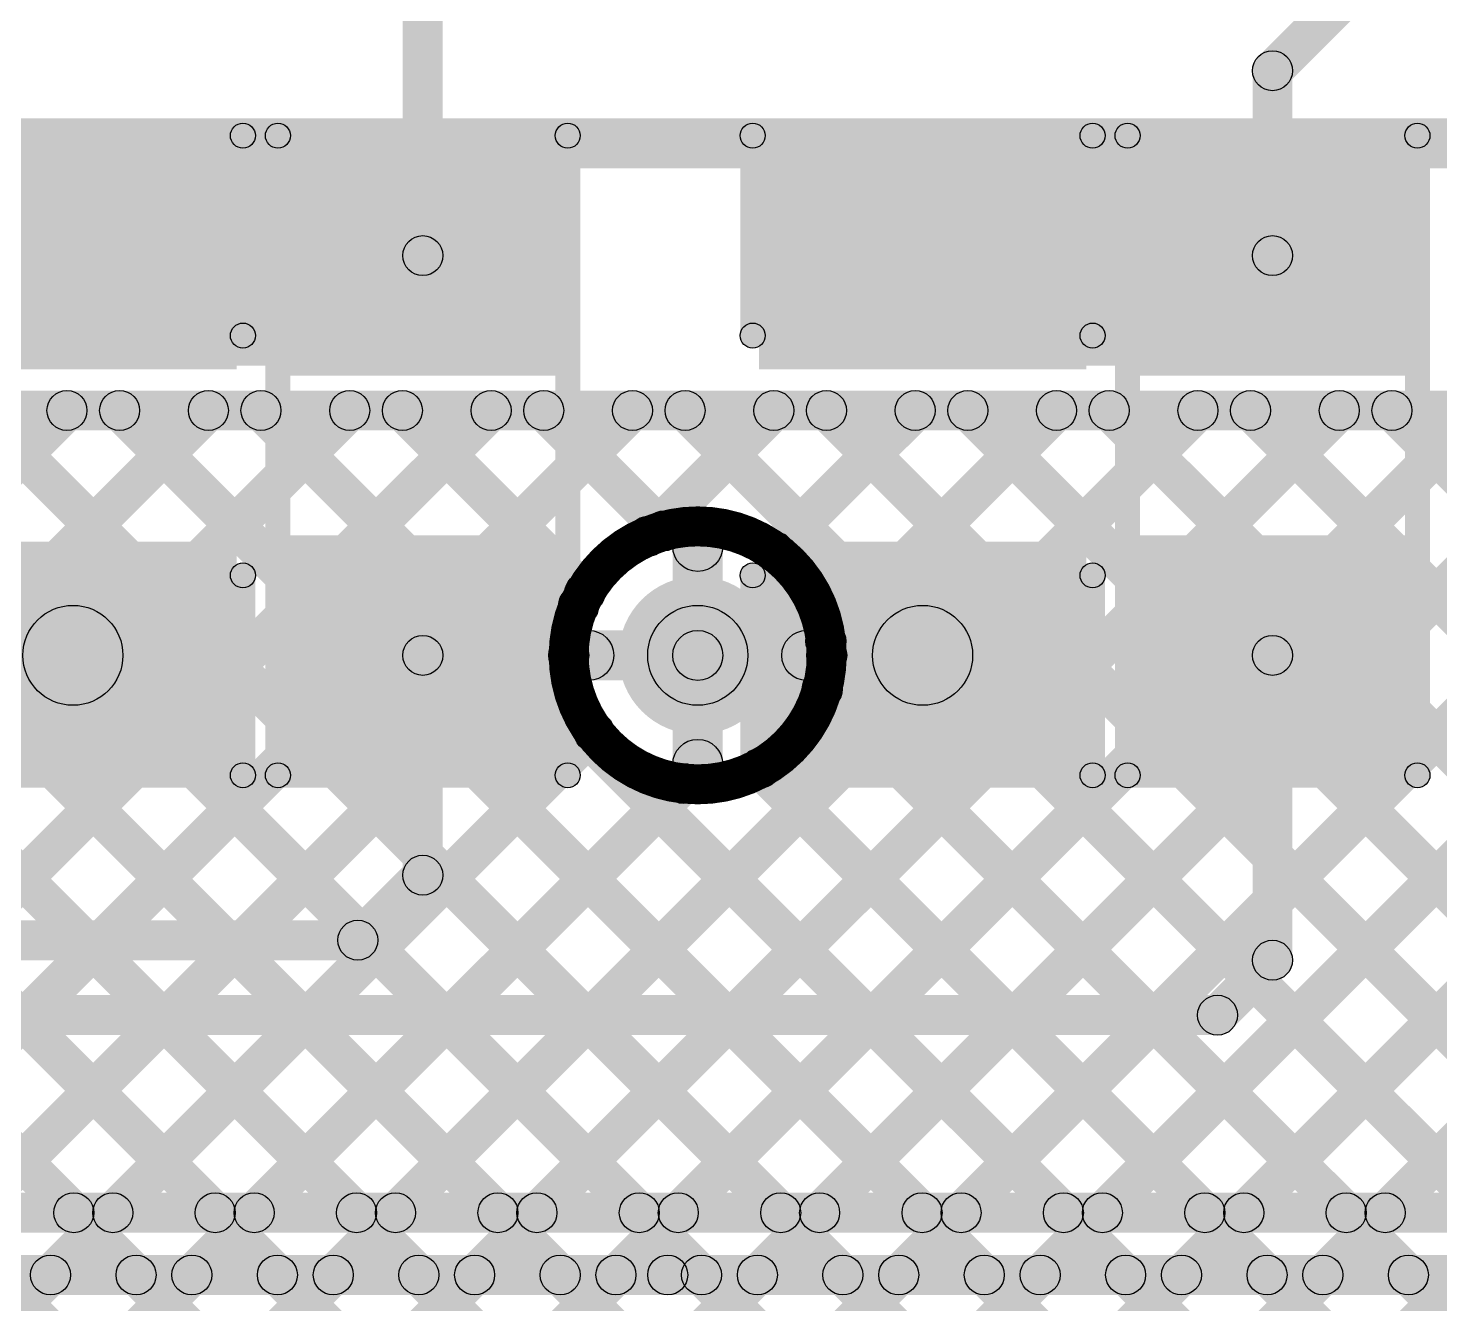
# Model space of a CAD drawing. Header units: millimetres. Extents: x 2.38 to 5.72, y -0.36 to 1.72.
# Drawn here: x 4.3291 to 4.6115, y 0.2802 to 0.5355 of the extents above; entities that cross this region are included whole.
import ezdxf

# ---------------------------------------------------------------- set-up
doc = ezdxf.new("R2010")
doc.units = ezdxf.units.MM
doc.header["$MEASUREMENT"] = 0
for name, color, linetype in [('BottomLayer', 5, 'Continuous'), ('BottomOverlay', 54, 'Continuous'), ('BottomPaste', 16, 'Continuous'), ('BottomSolder', 6, 'Continuous'), ('Mechanical1', 6, 'Continuous'), ('TopLayer', 1, 'Continuous'), ('ViaHoleLayer', 16, 'Continuous')]:
    doc.layers.add(name, color=color, linetype=linetype)

# ---------------------------------------------------------------- blocks, each defined once
blk = doc.blocks.new('RES_0805_B_10')
at = {"layer": 'BottomLayer'}
for points in [[(-0.06, 0.025), (-0.02, 0.025), (-0.02, -0.025), (-0.06, -0.025)], [(0.02, 0.025), (0.06, 0.025), (0.06, -0.025), (0.02, -0.025)]]:
    blk.add_hatch(color=5, dxfattribs=at).paths.add_polyline_path(points)
at = {"layer": 'BottomOverlay'}
h = blk.add_hatch(color=54, dxfattribs=at)
edge = h.paths.add_edge_path()
edge.add_arc((-0.064, 0.029), 0.0025, 0, 360)
h = blk.add_hatch(color=54, dxfattribs=at)
edge = h.paths.add_edge_path()
edge.add_arc((-0.064, 0.029), 0.0025, 0, 360)
for points in [[(-0.064, 0.0265), (-0.064, 0.0315), (0.064, 0.0315), (0.064, 0.0265)], [(-0.0665, 0.029), (-0.0615, 0.029), (-0.0615, -0.029), (-0.0665, -0.029)], [(0.0615, 0.029), (0.0665, 0.029), (0.0665, -0.029), (0.0615, -0.029)], [(-0.064, -0.0315), (-0.064, -0.0265), (0.064, -0.0265), (0.064, -0.0315)]]:
    blk.add_hatch(color=54, dxfattribs=at).paths.add_polyline_path(points)
h = blk.add_hatch(color=54, dxfattribs=at)
edge = h.paths.add_edge_path()
edge.add_arc((0.064, 0.029), 0.0025, 0, 360)
h = blk.add_hatch(color=54, dxfattribs=at)
edge = h.paths.add_edge_path()
edge.add_arc((0.064, 0.029), 0.0025, 0, 360)
h = blk.add_hatch(color=54, dxfattribs=at)
edge = h.paths.add_edge_path()
edge.add_arc((-0.064, -0.029), 0.0025, 0, 360)
h = blk.add_hatch(color=54, dxfattribs=at)
edge = h.paths.add_edge_path()
edge.add_arc((-0.064, -0.029), 0.0025, 0, 360)
h = blk.add_hatch(color=54, dxfattribs=at)
edge = h.paths.add_edge_path()
edge.add_arc((0.064, -0.029), 0.0025, 0, 360)
h = blk.add_hatch(color=54, dxfattribs=at)
edge = h.paths.add_edge_path()
edge.add_arc((0.064, -0.029), 0.0025, 0, 360)
at = {"layer": 'BottomPaste'}
for points in [[(-0.06, 0.025), (-0.02, 0.025), (-0.02, -0.025), (-0.06, -0.025)], [(0.02, 0.025), (0.06, 0.025), (0.06, -0.025), (0.02, -0.025)]]:
    blk.add_hatch(color=16, dxfattribs=at).paths.add_polyline_path(points)
at = {"layer": 'BottomSolder'}
for points in [[(-0.064, 0.029), (-0.016, 0.029), (-0.016, -0.029), (-0.064, -0.029)], [(0.016, 0.029), (0.064, 0.029), (0.064, -0.029), (0.016, -0.029)]]:
    blk.add_hatch(color=6, dxfattribs=at).paths.add_polyline_path(points)
at = {"layer": 'BottomOverlay'}
for centre in [(-0.064, 0.029), (-0.064, 0.029), (0.064, 0.029), (0.064, 0.029), (-0.064, -0.029), (-0.064, -0.029), (0.064, -0.029), (0.064, -0.029)]:
    blk.add_circle(centre, 0.0025, dxfattribs=at)
blk = doc.blocks.new('RES_0805_B_11')
at = {"layer": 'BottomLayer'}
for points in [[(-0.06, 0.025), (-0.02, 0.025), (-0.02, -0.025), (-0.06, -0.025)], [(0.02, 0.025), (0.06, 0.025), (0.06, -0.025), (0.02, -0.025)]]:
    blk.add_hatch(color=5, dxfattribs=at).paths.add_polyline_path(points)
at = {"layer": 'BottomOverlay'}
h = blk.add_hatch(color=54, dxfattribs=at)
edge = h.paths.add_edge_path()
edge.add_arc((-0.064, 0.029), 0.0025, 0, 360)
h = blk.add_hatch(color=54, dxfattribs=at)
edge = h.paths.add_edge_path()
edge.add_arc((-0.064, 0.029), 0.0025, 0, 360)
for points in [[(-0.064, 0.0265), (-0.064, 0.0315), (0.064, 0.0315), (0.064, 0.0265)], [(-0.0665, 0.029), (-0.0615, 0.029), (-0.0615, -0.029), (-0.0665, -0.029)], [(0.0615, 0.029), (0.0665, 0.029), (0.0665, -0.029), (0.0615, -0.029)], [(-0.064, -0.0315), (-0.064, -0.0265), (0.064, -0.0265), (0.064, -0.0315)]]:
    blk.add_hatch(color=54, dxfattribs=at).paths.add_polyline_path(points)
h = blk.add_hatch(color=54, dxfattribs=at)
edge = h.paths.add_edge_path()
edge.add_arc((0.064, 0.029), 0.0025, 0, 360)
h = blk.add_hatch(color=54, dxfattribs=at)
edge = h.paths.add_edge_path()
edge.add_arc((0.064, 0.029), 0.0025, 0, 360)
h = blk.add_hatch(color=54, dxfattribs=at)
edge = h.paths.add_edge_path()
edge.add_arc((-0.064, -0.029), 0.0025, 0, 360)
h = blk.add_hatch(color=54, dxfattribs=at)
edge = h.paths.add_edge_path()
edge.add_arc((-0.064, -0.029), 0.0025, 0, 360)
h = blk.add_hatch(color=54, dxfattribs=at)
edge = h.paths.add_edge_path()
edge.add_arc((0.064, -0.029), 0.0025, 0, 360)
h = blk.add_hatch(color=54, dxfattribs=at)
edge = h.paths.add_edge_path()
edge.add_arc((0.064, -0.029), 0.0025, 0, 360)
at = {"layer": 'BottomPaste'}
for points in [[(-0.06, 0.025), (-0.02, 0.025), (-0.02, -0.025), (-0.06, -0.025)], [(0.02, 0.025), (0.06, 0.025), (0.06, -0.025), (0.02, -0.025)]]:
    blk.add_hatch(color=16, dxfattribs=at).paths.add_polyline_path(points)
at = {"layer": 'BottomSolder'}
for points in [[(-0.064, 0.029), (-0.016, 0.029), (-0.016, -0.029), (-0.064, -0.029)], [(0.016, 0.029), (0.064, 0.029), (0.064, -0.029), (0.016, -0.029)]]:
    blk.add_hatch(color=6, dxfattribs=at).paths.add_polyline_path(points)
at = {"layer": 'BottomOverlay'}
for centre in [(-0.064, 0.029), (-0.064, 0.029), (0.064, 0.029), (0.064, 0.029), (-0.064, -0.029), (-0.064, -0.029), (0.064, -0.029), (0.064, -0.029)]:
    blk.add_circle(centre, 0.0025, dxfattribs=at)
blk = doc.blocks.new('C__0805_B_29')
at = {"layer": 'BottomLayer'}
for points in [[(-0.06, 0.03), (-0.02, 0.03), (-0.02, -0.03), (-0.06, -0.03)], [(0.02, 0.03), (0.06, 0.03), (0.06, -0.03), (0.02, -0.03)]]:
    blk.add_hatch(color=5, dxfattribs=at).paths.add_polyline_path(points)
at = {"layer": 'BottomOverlay'}
h = blk.add_hatch(color=54, dxfattribs=at)
edge = h.paths.add_edge_path()
edge.add_arc((-0.064, 0.034), 0.0025, 0, 360)
h = blk.add_hatch(color=54, dxfattribs=at)
edge = h.paths.add_edge_path()
edge.add_arc((-0.064, 0.034), 0.0025, 0, 360)
for points in [[(-0.0665, 0.034), (-0.0615, 0.034), (-0.0615, -0.034), (-0.0665, -0.034)], [(-0.064, 0.0315), (-0.064, 0.0365), (-0.024, 0.0365), (-0.024, 0.0315)], [(0.024, 0.0315), (0.024, 0.0365), (0.064, 0.0365), (0.064, 0.0315)], [(0.0615, 0.034), (0.0665, 0.034), (0.0665, -0.034), (0.0615, -0.034)], [(-0.064, -0.0365), (-0.064, -0.0315), (-0.024, -0.0315), (-0.024, -0.0365)], [(0.024, -0.0365), (0.024, -0.0315), (0.064, -0.0315), (0.064, -0.0365)]]:
    blk.add_hatch(color=54, dxfattribs=at).paths.add_polyline_path(points)
h = blk.add_hatch(color=54, dxfattribs=at)
edge = h.paths.add_edge_path()
edge.add_arc((-0.024, 0.034), 0.0025, 0, 360)
h = blk.add_hatch(color=54, dxfattribs=at)
edge = h.paths.add_edge_path()
edge.add_arc((0.024, 0.034), 0.0025, 0, 360)
h = blk.add_hatch(color=54, dxfattribs=at)
edge = h.paths.add_edge_path()
edge.add_arc((0.064, 0.034), 0.0025, 0, 360)
h = blk.add_hatch(color=54, dxfattribs=at)
edge = h.paths.add_edge_path()
edge.add_arc((0.064, 0.034), 0.0025, 0, 360)
h = blk.add_hatch(color=54, dxfattribs=at)
edge = h.paths.add_edge_path()
edge.add_arc((-0.064, -0.034), 0.0025, 0, 360)
h = blk.add_hatch(color=54, dxfattribs=at)
edge = h.paths.add_edge_path()
edge.add_arc((-0.064, -0.034), 0.0025, 0, 360)
h = blk.add_hatch(color=54, dxfattribs=at)
edge = h.paths.add_edge_path()
edge.add_arc((-0.024, -0.034), 0.0025, 0, 360)
h = blk.add_hatch(color=54, dxfattribs=at)
edge = h.paths.add_edge_path()
edge.add_arc((0.024, -0.034), 0.0025, 0, 360)
h = blk.add_hatch(color=54, dxfattribs=at)
edge = h.paths.add_edge_path()
edge.add_arc((0.064, -0.034), 0.0025, 0, 360)
h = blk.add_hatch(color=54, dxfattribs=at)
edge = h.paths.add_edge_path()
edge.add_arc((0.064, -0.034), 0.0025, 0, 360)
at = {"layer": 'BottomPaste'}
for points in [[(-0.06, 0.03), (-0.02, 0.03), (-0.02, -0.03), (-0.06, -0.03)], [(0.02, 0.03), (0.06, 0.03), (0.06, -0.03), (0.02, -0.03)]]:
    blk.add_hatch(color=16, dxfattribs=at).paths.add_polyline_path(points)
at = {"layer": 'BottomSolder'}
for points in [[(-0.06276, 0.03276), (-0.01724, 0.03276), (-0.01724, -0.03276), (-0.06276, -0.03276)], [(0.01724, 0.03276), (0.06276, 0.03276), (0.06276, -0.03276), (0.01724, -0.03276)]]:
    blk.add_hatch(color=6, dxfattribs=at).paths.add_polyline_path(points)
at = {"layer": 'BottomOverlay'}
for centre in [(-0.064, 0.034), (-0.064, 0.034), (-0.024, 0.034), (0.024, 0.034), (0.064, 0.034), (0.064, 0.034), (-0.064, -0.034), (-0.064, -0.034), (-0.024, -0.034), (0.024, -0.034), (0.064, -0.034), (0.064, -0.034)]:
    blk.add_circle(centre, 0.0025, dxfattribs=at)
blk = doc.blocks.new('C__0805_B_30')
at = {"layer": 'BottomLayer'}
for points in [[(-0.06, 0.03), (-0.02, 0.03), (-0.02, -0.03), (-0.06, -0.03)], [(0.02, 0.03), (0.06, 0.03), (0.06, -0.03), (0.02, -0.03)]]:
    blk.add_hatch(color=5, dxfattribs=at).paths.add_polyline_path(points)
at = {"layer": 'BottomOverlay'}
h = blk.add_hatch(color=54, dxfattribs=at)
edge = h.paths.add_edge_path()
edge.add_arc((-0.064, 0.034), 0.0025, 0, 360)
h = blk.add_hatch(color=54, dxfattribs=at)
edge = h.paths.add_edge_path()
edge.add_arc((-0.064, 0.034), 0.0025, 0, 360)
for points in [[(-0.0665, 0.034), (-0.0615, 0.034), (-0.0615, -0.034), (-0.0665, -0.034)], [(-0.064, 0.0315), (-0.064, 0.0365), (-0.024, 0.0365), (-0.024, 0.0315)], [(0.024, 0.0315), (0.024, 0.0365), (0.064, 0.0365), (0.064, 0.0315)], [(0.0615, 0.034), (0.0665, 0.034), (0.0665, -0.034), (0.0615, -0.034)], [(-0.064, -0.0365), (-0.064, -0.0315), (-0.024, -0.0315), (-0.024, -0.0365)], [(0.024, -0.0365), (0.024, -0.0315), (0.064, -0.0315), (0.064, -0.0365)]]:
    blk.add_hatch(color=54, dxfattribs=at).paths.add_polyline_path(points)
h = blk.add_hatch(color=54, dxfattribs=at)
edge = h.paths.add_edge_path()
edge.add_arc((-0.024, 0.034), 0.0025, 0, 360)
h = blk.add_hatch(color=54, dxfattribs=at)
edge = h.paths.add_edge_path()
edge.add_arc((0.024, 0.034), 0.0025, 0, 360)
h = blk.add_hatch(color=54, dxfattribs=at)
edge = h.paths.add_edge_path()
edge.add_arc((0.064, 0.034), 0.0025, 0, 360)
h = blk.add_hatch(color=54, dxfattribs=at)
edge = h.paths.add_edge_path()
edge.add_arc((0.064, 0.034), 0.0025, 0, 360)
h = blk.add_hatch(color=54, dxfattribs=at)
edge = h.paths.add_edge_path()
edge.add_arc((-0.064, -0.034), 0.0025, 0, 360)
h = blk.add_hatch(color=54, dxfattribs=at)
edge = h.paths.add_edge_path()
edge.add_arc((-0.064, -0.034), 0.0025, 0, 360)
h = blk.add_hatch(color=54, dxfattribs=at)
edge = h.paths.add_edge_path()
edge.add_arc((-0.024, -0.034), 0.0025, 0, 360)
h = blk.add_hatch(color=54, dxfattribs=at)
edge = h.paths.add_edge_path()
edge.add_arc((0.024, -0.034), 0.0025, 0, 360)
h = blk.add_hatch(color=54, dxfattribs=at)
edge = h.paths.add_edge_path()
edge.add_arc((0.064, -0.034), 0.0025, 0, 360)
h = blk.add_hatch(color=54, dxfattribs=at)
edge = h.paths.add_edge_path()
edge.add_arc((0.064, -0.034), 0.0025, 0, 360)
at = {"layer": 'BottomPaste'}
for points in [[(-0.06, 0.03), (-0.02, 0.03), (-0.02, -0.03), (-0.06, -0.03)], [(0.02, 0.03), (0.06, 0.03), (0.06, -0.03), (0.02, -0.03)]]:
    blk.add_hatch(color=16, dxfattribs=at).paths.add_polyline_path(points)
at = {"layer": 'BottomSolder'}
for points in [[(-0.06276, 0.03276), (-0.01724, 0.03276), (-0.01724, -0.03276), (-0.06276, -0.03276)], [(0.01724, 0.03276), (0.06276, 0.03276), (0.06276, -0.03276), (0.01724, -0.03276)]]:
    blk.add_hatch(color=6, dxfattribs=at).paths.add_polyline_path(points)
at = {"layer": 'BottomOverlay'}
for centre in [(-0.064, 0.034), (-0.064, 0.034), (-0.024, 0.034), (0.024, 0.034), (0.064, 0.034), (0.064, 0.034), (-0.064, -0.034), (-0.064, -0.034), (-0.024, -0.034), (0.024, -0.034), (0.064, -0.034), (0.064, -0.034)]:
    blk.add_circle(centre, 0.0025, dxfattribs=at)

msp = doc.modelspace()

# ---------------------------------------------------------------- hatches: boundary and pattern name
at = {"layer": 'BottomLayer'}
for points in [[(4.412, 0.49), (4.404, 0.49), (4.404, 0.555), (4.412, 0.555)], [(4.58083, 0.52417), (4.57517, 0.52983), (4.59217, 0.54683), (4.59783, 0.54117)], [(4.582, 0.49), (4.574, 0.49), (4.574, 0.527), (4.582, 0.527)], [(4.57489, 0.23888), (4.56924, 0.24453), (4.84434, 0.51963), (4.84999, 0.51398)], [(4.308, 0.468), (4.434, 0.468), (4.434, 0.51), (4.308, 0.51)], [(4.478, 0.468), (4.604, 0.468), (4.604, 0.51), (4.478, 0.51)], [(4.293, 0.4), (4.293, 0.42), (4.338, 0.42), (4.338, 0.4)], [(4.463, 0.4), (4.463, 0.42), (4.508, 0.42), (4.508, 0.4)], [(4.412, 0.366), (4.404, 0.366), (4.404, 0.41), (4.412, 0.41)], [(4.582, 0.349), (4.574, 0.349), (4.574, 0.41), (4.582, 0.41)], [(4.39783, 0.35017), (4.39217, 0.35583), (4.40517, 0.36883), (4.41083, 0.36317)], [(4.12758, 0.349), (4.12758, 0.357), (4.395, 0.357), (4.395, 0.349)], [(4.56983, 0.33517), (4.56417, 0.34083), (4.57517, 0.35183), (4.58083, 0.34617)], [(4.13379, 0.334), (4.13379, 0.342), (4.567, 0.342), (4.567, 0.334)], [(4.25857, 0.29446), (4.25857, 0.30246), (4.62543, 0.30246), (4.62543, 0.29446)], [(4.30706, 0.29563), (4.31272, 0.30128), (4.34017, 0.27383), (4.33452, 0.26817)], [(4.32135, 0.26817), (4.31569, 0.27383), (4.34314, 0.30128), (4.3488, 0.29563)], [(4.33535, 0.29563), (4.341, 0.30128), (4.36846, 0.27383), (4.3628, 0.26817)], [(4.34963, 0.26817), (4.34397, 0.27383), (4.37143, 0.30128), (4.37709, 0.29563)], [(4.36363, 0.29563), (4.36929, 0.30128), (4.39674, 0.27383), (4.39109, 0.26817)], [(4.37791, 0.26817), (4.37226, 0.27383), (4.39971, 0.30128), (4.40537, 0.29563)], [(4.39191, 0.29563), (4.39757, 0.30128), (4.44669, 0.25217), (4.44103, 0.24651)], [(4.4062, 0.26817), (4.40054, 0.27383), (4.428, 0.30128), (4.43365, 0.29563)], [(4.42083, 0.25452), (4.41517, 0.26017), (4.45628, 0.30128), (4.46194, 0.29563)], [(4.4202, 0.29563), (4.42586, 0.30128), (4.44983, 0.27731), (4.44417, 0.27165)], [(4.44848, 0.29563), (4.45414, 0.30128), (4.47812, 0.27731), (4.47246, 0.27165)], [(4.46625, 0.27165), (4.46059, 0.27731), (4.48457, 0.30128), (4.49022, 0.29563)], [(4.47677, 0.29563), (4.48242, 0.30128), (4.51451, 0.2692), (4.50885, 0.26354)], [(4.49453, 0.27165), (4.48887, 0.27731), (4.51285, 0.30128), (4.51851, 0.29563)], [(4.50505, 0.29563), (4.51071, 0.30128), (4.5428, 0.2692), (4.53714, 0.26354)], [(4.51471, 0.26354), (4.50905, 0.2692), (4.54113, 0.30128), (4.54679, 0.29563)], [(4.53334, 0.29563), (4.53899, 0.30128), (4.73045, 0.10983), (4.72479, 0.10417)], [(4.54298, 0.26354), (4.53733, 0.26919), (4.56942, 0.30128), (4.57508, 0.29563)], [(4.56122, 0.25348), (4.55556, 0.25914), (4.5977, 0.30128), (4.60336, 0.29563)], [(4.56162, 0.29563), (4.56728, 0.30128), (4.75873, 0.10983), (4.75308, 0.10417)], [(4.5899, 0.29563), (4.59556, 0.30128), (4.78702, 0.10983), (4.78136, 0.10417)]]:
    msp.add_hatch(color=5, dxfattribs=at).paths.add_polyline_path(points)
h = msp.add_hatch(color=5, dxfattribs=at)
edge = h.paths.add_edge_path()
edge.add_arc((4.578, 0.527), 0.004, 0, 360)
h = msp.add_hatch(color=5, dxfattribs=at)
edge = h.paths.add_edge_path()
edge.add_arc((4.578, 0.527), 0.004, 0, 360)
h = msp.add_hatch(color=5, dxfattribs=at)
edge = h.paths.add_edge_path()
edge.add_arc((4.408, 0.49), 0.004, 0, 360)
h = msp.add_hatch(color=5, dxfattribs=at)
edge = h.paths.add_edge_path()
edge.add_arc((4.578, 0.49), 0.004, 0, 360)
h = msp.add_hatch(color=5, dxfattribs=at)
edge = h.paths.add_edge_path()
edge.add_arc((4.463, 0.41), 0.01181, 0, 360)
h = msp.add_hatch(color=5, dxfattribs=at)
edge = h.paths.add_edge_path()
edge.add_arc((4.338, 0.41), 0.01, 0, 360)
h = msp.add_hatch(color=5, dxfattribs=at)
edge = h.paths.add_edge_path()
edge.add_arc((4.463, 0.41), 0.01, 0, 360)
h = msp.add_hatch(color=5, dxfattribs=at)
edge = h.paths.add_edge_path()
edge.add_arc((4.508, 0.41), 0.01, 0, 360)
h = msp.add_hatch(color=5, dxfattribs=at)
edge = h.paths.add_edge_path()
edge.add_arc((4.408, 0.41), 0.004, 0, 360)
h = msp.add_hatch(color=5, dxfattribs=at)
edge = h.paths.add_edge_path()
edge.add_arc((4.578, 0.41), 0.004, 0, 360)
h = msp.add_hatch(color=5, dxfattribs=at)
edge = h.paths.add_edge_path()
edge.add_arc((4.408, 0.366), 0.004, 0, 360)
h = msp.add_hatch(color=5, dxfattribs=at)
edge = h.paths.add_edge_path()
edge.add_arc((4.408, 0.366), 0.004, 0, 360)
h = msp.add_hatch(color=5, dxfattribs=at)
edge = h.paths.add_edge_path()
edge.add_arc((4.395, 0.353), 0.004, 0, 360)
h = msp.add_hatch(color=5, dxfattribs=at)
edge = h.paths.add_edge_path()
edge.add_arc((4.395, 0.353), 0.004, 0, 360)
h = msp.add_hatch(color=5, dxfattribs=at)
edge = h.paths.add_edge_path()
edge.add_arc((4.578, 0.349), 0.004, 0, 360)
h = msp.add_hatch(color=5, dxfattribs=at)
edge = h.paths.add_edge_path()
edge.add_arc((4.578, 0.349), 0.004, 0, 360)
h = msp.add_hatch(color=5, dxfattribs=at)
edge = h.paths.add_edge_path()
edge.add_arc((4.567, 0.338), 0.004, 0, 360)
h = msp.add_hatch(color=5, dxfattribs=at)
edge = h.paths.add_edge_path()
edge.add_arc((4.567, 0.338), 0.004, 0, 360)
h = msp.add_hatch(color=5, dxfattribs=at)
edge = h.paths.add_edge_path()
edge.add_arc((4.33817, 0.29846), 0.004, 0, 360)
h = msp.add_hatch(color=5, dxfattribs=at)
edge = h.paths.add_edge_path()
edge.add_arc((4.34597, 0.29846), 0.004, 0, 360)
h = msp.add_hatch(color=5, dxfattribs=at)
edge = h.paths.add_edge_path()
edge.add_arc((4.36646, 0.29846), 0.004, 0, 360)
h = msp.add_hatch(color=5, dxfattribs=at)
edge = h.paths.add_edge_path()
edge.add_arc((4.37426, 0.29846), 0.004, 0, 360)
h = msp.add_hatch(color=5, dxfattribs=at)
edge = h.paths.add_edge_path()
edge.add_arc((4.39474, 0.29846), 0.004, 0, 360)
h = msp.add_hatch(color=5, dxfattribs=at)
edge = h.paths.add_edge_path()
edge.add_arc((4.40254, 0.29846), 0.004, 0, 360)
h = msp.add_hatch(color=5, dxfattribs=at)
edge = h.paths.add_edge_path()
edge.add_arc((4.42303, 0.29846), 0.004, 0, 360)
h = msp.add_hatch(color=5, dxfattribs=at)
edge = h.paths.add_edge_path()
edge.add_arc((4.43083, 0.29846), 0.004, 0, 360)
h = msp.add_hatch(color=5, dxfattribs=at)
edge = h.paths.add_edge_path()
edge.add_arc((4.45131, 0.29846), 0.004, 0, 360)
h = msp.add_hatch(color=5, dxfattribs=at)
edge = h.paths.add_edge_path()
edge.add_arc((4.45911, 0.29846), 0.004, 0, 360)
h = msp.add_hatch(color=5, dxfattribs=at)
edge = h.paths.add_edge_path()
edge.add_arc((4.4796, 0.29846), 0.004, 0, 360)
h = msp.add_hatch(color=5, dxfattribs=at)
edge = h.paths.add_edge_path()
edge.add_arc((4.48739, 0.29846), 0.004, 0, 360)
h = msp.add_hatch(color=5, dxfattribs=at)
edge = h.paths.add_edge_path()
edge.add_arc((4.50788, 0.29846), 0.004, 0, 360)
h = msp.add_hatch(color=5, dxfattribs=at)
edge = h.paths.add_edge_path()
edge.add_arc((4.51568, 0.29846), 0.004, 0, 360)
h = msp.add_hatch(color=5, dxfattribs=at)
edge = h.paths.add_edge_path()
edge.add_arc((4.53616, 0.29846), 0.004, 0, 360)
h = msp.add_hatch(color=5, dxfattribs=at)
edge = h.paths.add_edge_path()
edge.add_arc((4.54396, 0.29846), 0.004, 0, 360)
h = msp.add_hatch(color=5, dxfattribs=at)
edge = h.paths.add_edge_path()
edge.add_arc((4.56445, 0.29846), 0.004, 0, 360)
h = msp.add_hatch(color=5, dxfattribs=at)
edge = h.paths.add_edge_path()
edge.add_arc((4.57225, 0.29846), 0.004, 0, 360)
h = msp.add_hatch(color=5, dxfattribs=at)
edge = h.paths.add_edge_path()
edge.add_arc((4.59273, 0.29846), 0.004, 0, 360)
h = msp.add_hatch(color=5, dxfattribs=at)
edge = h.paths.add_edge_path()
edge.add_arc((4.60053, 0.29846), 0.004, 0, 360)
at = {"layer": 'BottomSolder'}
h = msp.add_hatch(color=6, dxfattribs=at)
edge = h.paths.add_edge_path()
edge.add_arc((4.463, 0.41), 0.01581, 0, 360)
at = {"layer": 'Mechanical1'}
msp.add_hatch(color=6, dxfattribs=at).paths.add_polyline_path([(3.093, 0.50744), (3.093, 0.51744), (5.14056, 0.51744), (5.14056, 0.50744)])
at = {"layer": 'TopLayer'}
for points in [[(4.47777, 0.28317), (4.47211, 0.28883), (4.70357, 0.52028), (4.70922, 0.51463)], [(4.50605, 0.28317), (4.50039, 0.28883), (4.73185, 0.52028), (4.73751, 0.51463)], [(4.53434, 0.28317), (4.52868, 0.28883), (4.76013, 0.52028), (4.76579, 0.51463)], [(4.56262, 0.28317), (4.55696, 0.28883), (4.78842, 0.52028), (4.79408, 0.51463)], [(4.5909, 0.28317), (4.58525, 0.28883), (4.8167, 0.52028), (4.82236, 0.51463)], [(3.60657, 0.455), (3.60657, 0.463), (4.62543, 0.463), (4.62543, 0.455)], [(4.1748, 0.45617), (4.18046, 0.46183), (4.35346, 0.28883), (4.3478, 0.28317)], [(4.20309, 0.45617), (4.20874, 0.46183), (4.38174, 0.28883), (4.37609, 0.28317)], [(4.26283, 0.32279), (4.25717, 0.32845), (4.39055, 0.46183), (4.39621, 0.45617)], [(4.26283, 0.29451), (4.25717, 0.30016), (4.41884, 0.46183), (4.42449, 0.45617)], [(4.27978, 0.28317), (4.27412, 0.28883), (4.44712, 0.46183), (4.45278, 0.45617)], [(4.28794, 0.45617), (4.2936, 0.46183), (4.4666, 0.28883), (4.46094, 0.28317)], [(4.3113, 0.42783), (4.30564, 0.43349), (4.33398, 0.46183), (4.33964, 0.45617)], [(4.32151, 0.40976), (4.31585, 0.41541), (4.36227, 0.46183), (4.36792, 0.45617)], [(4.31622, 0.45617), (4.32188, 0.46183), (4.49488, 0.28883), (4.48922, 0.28317)], [(4.34451, 0.45617), (4.35016, 0.46183), (4.52316, 0.28883), (4.51751, 0.28317)], [(4.37279, 0.45617), (4.37845, 0.46183), (4.55145, 0.28883), (4.54579, 0.28317)], [(4.39291, 0.28317), (4.38726, 0.28883), (4.56026, 0.46183), (4.56591, 0.45617)], [(4.40108, 0.45617), (4.40673, 0.46183), (4.44324, 0.42532), (4.43758, 0.41966)], [(4.4212, 0.28317), (4.41554, 0.28883), (4.58854, 0.46183), (4.5942, 0.45617)], [(4.42936, 0.45617), (4.43502, 0.46183), (4.4591, 0.43775), (4.45344, 0.43209)], [(4.44948, 0.28317), (4.44383, 0.28883), (4.61683, 0.46183), (4.62248, 0.45617)], [(4.45588, 0.43099), (4.45022, 0.43664), (4.4754, 0.46183), (4.48106, 0.45617)], [(4.45765, 0.45617), (4.4633, 0.46183), (4.6363, 0.28883), (4.63065, 0.28317)], [(4.48113, 0.42796), (4.47547, 0.43361), (4.50369, 0.46183), (4.50935, 0.45617)], [(4.49148, 0.41002), (4.48582, 0.41568), (4.53197, 0.46183), (4.53763, 0.45617)], [(4.48593, 0.45617), (4.49159, 0.46183), (4.66459, 0.28883), (4.65893, 0.28317)], [(4.51421, 0.45617), (4.51987, 0.46183), (4.69287, 0.28883), (4.68721, 0.28317)], [(4.5425, 0.45617), (4.54816, 0.46183), (4.72115, 0.28883), (4.7155, 0.28317)], [(4.57078, 0.45617), (4.57644, 0.46183), (4.74944, 0.28883), (4.74378, 0.28317)], [(4.59907, 0.45617), (4.60472, 0.46183), (4.77772, 0.28883), (4.77207, 0.28317)], [(4.468, 0.41), (4.458, 0.41), (4.458, 0.43181), (4.468, 0.43181)], [(4.30806, 0.28317), (4.3024, 0.28883), (4.43636, 0.42278), (4.44201, 0.41712)], [(4.44119, 0.405), (4.44119, 0.415), (4.463, 0.415), (4.463, 0.405)], [(4.463, 0.405), (4.463, 0.415), (4.48481, 0.415), (4.48481, 0.405)], [(4.468, 0.38819), (4.458, 0.38819), (4.458, 0.41), (4.468, 0.41)], [(4.31515, 0.40068), (4.32081, 0.40633), (4.43831, 0.28883), (4.43266, 0.28317)], [(4.48509, 0.40044), (4.49075, 0.4061), (4.60802, 0.28883), (4.60236, 0.28317)], [(4.33635, 0.28317), (4.33069, 0.28883), (4.43939, 0.39753), (4.44504, 0.39187)], [(4.30285, 0.38469), (4.30851, 0.39035), (4.41003, 0.28883), (4.40437, 0.28317)], [(4.47266, 0.38458), (4.47832, 0.39024), (4.57973, 0.28883), (4.57408, 0.28317)], [(4.36463, 0.28317), (4.35897, 0.28883), (4.45732, 0.38718), (4.46298, 0.38152)], [(4.274, 0.282), (4.274, 0.29), (4.457, 0.29), (4.457, 0.282)], [(4.457, 0.282), (4.457, 0.29), (4.972, 0.29), (4.972, 0.282)]]:
    msp.add_hatch(color=1, dxfattribs=at).paths.add_polyline_path(points)
h = msp.add_hatch(color=1, dxfattribs=at)
edge = h.paths.add_edge_path()
edge.add_arc((4.33681, 0.459), 0.004, 0, 360)
h = msp.add_hatch(color=1, dxfattribs=at)
edge = h.paths.add_edge_path()
edge.add_arc((4.34734, 0.459), 0.004, 0, 360)
h = msp.add_hatch(color=1, dxfattribs=at)
edge = h.paths.add_edge_path()
edge.add_arc((4.3651, 0.459), 0.004, 0, 360)
h = msp.add_hatch(color=1, dxfattribs=at)
edge = h.paths.add_edge_path()
edge.add_arc((4.37562, 0.459), 0.004, 0, 360)
h = msp.add_hatch(color=1, dxfattribs=at)
edge = h.paths.add_edge_path()
edge.add_arc((4.39338, 0.459), 0.004, 0, 360)
h = msp.add_hatch(color=1, dxfattribs=at)
edge = h.paths.add_edge_path()
edge.add_arc((4.40391, 0.459), 0.004, 0, 360)
h = msp.add_hatch(color=1, dxfattribs=at)
edge = h.paths.add_edge_path()
edge.add_arc((4.42166, 0.459), 0.004, 0, 360)
h = msp.add_hatch(color=1, dxfattribs=at)
edge = h.paths.add_edge_path()
edge.add_arc((4.43219, 0.459), 0.004, 0, 360)
h = msp.add_hatch(color=1, dxfattribs=at)
edge = h.paths.add_edge_path()
edge.add_arc((4.44995, 0.459), 0.004, 0, 360)
h = msp.add_hatch(color=1, dxfattribs=at)
edge = h.paths.add_edge_path()
edge.add_arc((4.46047, 0.459), 0.004, 0, 360)
h = msp.add_hatch(color=1, dxfattribs=at)
edge = h.paths.add_edge_path()
edge.add_arc((4.47823, 0.459), 0.004, 0, 360)
h = msp.add_hatch(color=1, dxfattribs=at)
edge = h.paths.add_edge_path()
edge.add_arc((4.48876, 0.459), 0.004, 0, 360)
h = msp.add_hatch(color=1, dxfattribs=at)
edge = h.paths.add_edge_path()
edge.add_arc((4.50652, 0.459), 0.004, 0, 360)
h = msp.add_hatch(color=1, dxfattribs=at)
edge = h.paths.add_edge_path()
edge.add_arc((4.51704, 0.459), 0.004, 0, 360)
h = msp.add_hatch(color=1, dxfattribs=at)
edge = h.paths.add_edge_path()
edge.add_arc((4.5348, 0.459), 0.004, 0, 360)
h = msp.add_hatch(color=1, dxfattribs=at)
edge = h.paths.add_edge_path()
edge.add_arc((4.54533, 0.459), 0.004, 0, 360)
h = msp.add_hatch(color=1, dxfattribs=at)
edge = h.paths.add_edge_path()
edge.add_arc((4.56309, 0.459), 0.004, 0, 360)
h = msp.add_hatch(color=1, dxfattribs=at)
edge = h.paths.add_edge_path()
edge.add_arc((4.57361, 0.459), 0.004, 0, 360)
h = msp.add_hatch(color=1, dxfattribs=at)
edge = h.paths.add_edge_path()
edge.add_arc((4.59137, 0.459), 0.004, 0, 360)
h = msp.add_hatch(color=1, dxfattribs=at)
edge = h.paths.add_edge_path()
edge.add_arc((4.6019, 0.459), 0.004, 0, 360)
h = msp.add_hatch(color=1, dxfattribs=at)
edge = h.paths.add_edge_path()
edge.add_arc((4.45305, 0.43382), 0.004, 0, 360)
h = msp.add_hatch(color=1, dxfattribs=at)
edge = h.paths.add_edge_path()
edge.add_arc((4.45627, 0.43492), 0.004, 0, 360)
h = msp.add_hatch(color=1, dxfattribs=at)
edge = h.paths.add_edge_path()
edge.add_arc((4.463, 0.43181), 0.005, 0, 360)
h = msp.add_hatch(color=1, dxfattribs=at)
edge = h.paths.add_edge_path()
edge.add_arc((4.4783, 0.43079), 0.004, 0, 360)
h = msp.add_hatch(color=1, dxfattribs=at)
edge = h.paths.add_edge_path()
edge.add_arc((4.44041, 0.42249), 0.004, 0, 360)
h = msp.add_hatch(color=1, dxfattribs=at)
edge = h.paths.add_edge_path()
edge.add_arc((4.43918, 0.41995), 0.004, 0, 360)
h = msp.add_hatch(color=1, dxfattribs=at)
edge = h.paths.add_edge_path()
edge.add_arc((4.463, 0.41), 0.01181, 0, 360)
h = msp.add_hatch(color=1, dxfattribs=at)
edge = h.paths.add_edge_path()
edge.add_arc((4.48865, 0.41285), 0.004, 0, 360)
h = msp.add_hatch(color=1, dxfattribs=at)
edge = h.paths.add_edge_path()
edge.add_arc((4.43719, 0.41), 0.004, 0, 360)
h = msp.add_hatch(color=1, dxfattribs=at)
edge = h.paths.add_edge_path()
edge.add_arc((4.44119, 0.41), 0.005, 0, 360)
h = msp.add_hatch(color=1, dxfattribs=at)
edge = h.paths.add_edge_path()
edge.add_arc((4.463, 0.41), 0.005, 0, 360)
h = msp.add_hatch(color=1, dxfattribs=at)
edge = h.paths.add_edge_path()
edge.add_arc((4.463, 0.41), 0.005, 0, 360)
h = msp.add_hatch(color=1, dxfattribs=at)
edge = h.paths.add_edge_path()
edge.add_arc((4.463, 0.41), 0.005, 0, 360)
h = msp.add_hatch(color=1, dxfattribs=at)
edge = h.paths.add_edge_path()
edge.add_arc((4.463, 0.41), 0.005, 0, 360)
h = msp.add_hatch(color=1, dxfattribs=at)
edge = h.paths.add_edge_path()
edge.add_arc((4.48481, 0.41), 0.005, 0, 360)
h = msp.add_hatch(color=1, dxfattribs=at)
edge = h.paths.add_edge_path()
edge.add_arc((4.48881, 0.41), 0.004, 0, 360)
h = msp.add_hatch(color=1, dxfattribs=at)
edge = h.paths.add_edge_path()
edge.add_arc((4.48792, 0.40327), 0.004, 0, 360)
h = msp.add_hatch(color=1, dxfattribs=at)
edge = h.paths.add_edge_path()
edge.add_arc((4.44221, 0.3947), 0.004, 0, 360)
h = msp.add_hatch(color=1, dxfattribs=at)
edge = h.paths.add_edge_path()
edge.add_arc((4.463, 0.38819), 0.005, 0, 360)
h = msp.add_hatch(color=1, dxfattribs=at)
edge = h.paths.add_edge_path()
edge.add_arc((4.47549, 0.38741), 0.004, 0, 360)
h = msp.add_hatch(color=1, dxfattribs=at)
edge = h.paths.add_edge_path()
edge.add_arc((4.46015, 0.38435), 0.004, 0, 360)
h = msp.add_hatch(color=1, dxfattribs=at)
edge = h.paths.add_edge_path()
edge.add_arc((4.33352, 0.286), 0.004, 0, 360)
h = msp.add_hatch(color=1, dxfattribs=at)
edge = h.paths.add_edge_path()
edge.add_arc((4.35063, 0.286), 0.004, 0, 360)
h = msp.add_hatch(color=1, dxfattribs=at)
edge = h.paths.add_edge_path()
edge.add_arc((4.3618, 0.286), 0.004, 0, 360)
h = msp.add_hatch(color=1, dxfattribs=at)
edge = h.paths.add_edge_path()
edge.add_arc((4.37891, 0.286), 0.004, 0, 360)
h = msp.add_hatch(color=1, dxfattribs=at)
edge = h.paths.add_edge_path()
edge.add_arc((4.39009, 0.286), 0.004, 0, 360)
h = msp.add_hatch(color=1, dxfattribs=at)
edge = h.paths.add_edge_path()
edge.add_arc((4.4072, 0.286), 0.004, 0, 360)
h = msp.add_hatch(color=1, dxfattribs=at)
edge = h.paths.add_edge_path()
edge.add_arc((4.41837, 0.286), 0.004, 0, 360)
h = msp.add_hatch(color=1, dxfattribs=at)
edge = h.paths.add_edge_path()
edge.add_arc((4.43548, 0.286), 0.004, 0, 360)
h = msp.add_hatch(color=1, dxfattribs=at)
edge = h.paths.add_edge_path()
edge.add_arc((4.44665, 0.286), 0.004, 0, 360)
h = msp.add_hatch(color=1, dxfattribs=at)
edge = h.paths.add_edge_path()
edge.add_arc((4.457, 0.286), 0.004, 0, 360)
h = msp.add_hatch(color=1, dxfattribs=at)
edge = h.paths.add_edge_path()
edge.add_arc((4.457, 0.286), 0.004, 0, 360)
h = msp.add_hatch(color=1, dxfattribs=at)
edge = h.paths.add_edge_path()
edge.add_arc((4.46377, 0.286), 0.004, 0, 360)
h = msp.add_hatch(color=1, dxfattribs=at)
edge = h.paths.add_edge_path()
edge.add_arc((4.47494, 0.286), 0.004, 0, 360)
h = msp.add_hatch(color=1, dxfattribs=at)
edge = h.paths.add_edge_path()
edge.add_arc((4.49205, 0.286), 0.004, 0, 360)
h = msp.add_hatch(color=1, dxfattribs=at)
edge = h.paths.add_edge_path()
edge.add_arc((4.50322, 0.286), 0.004, 0, 360)
h = msp.add_hatch(color=1, dxfattribs=at)
edge = h.paths.add_edge_path()
edge.add_arc((4.52034, 0.286), 0.004, 0, 360)
h = msp.add_hatch(color=1, dxfattribs=at)
edge = h.paths.add_edge_path()
edge.add_arc((4.53151, 0.286), 0.004, 0, 360)
h = msp.add_hatch(color=1, dxfattribs=at)
edge = h.paths.add_edge_path()
edge.add_arc((4.54862, 0.286), 0.004, 0, 360)
h = msp.add_hatch(color=1, dxfattribs=at)
edge = h.paths.add_edge_path()
edge.add_arc((4.55979, 0.286), 0.004, 0, 360)
h = msp.add_hatch(color=1, dxfattribs=at)
edge = h.paths.add_edge_path()
edge.add_arc((4.57691, 0.286), 0.004, 0, 360)
h = msp.add_hatch(color=1, dxfattribs=at)
edge = h.paths.add_edge_path()
edge.add_arc((4.58808, 0.286), 0.004, 0, 360)
h = msp.add_hatch(color=1, dxfattribs=at)
edge = h.paths.add_edge_path()
edge.add_arc((4.60519, 0.286), 0.004, 0, 360)
at = {"layer": 'ViaHoleLayer'}
h = msp.add_hatch(color=16, dxfattribs=at)
edge = h.paths.add_edge_path()
edge.add_arc((4.463, 0.41), 0.00591, 0, 360)

# ---------------------------------------------------------------- linework, layer by layer
at = {"layer": 'BottomLayer'}
for centre, radius in [((4.578, 0.527), 0.004), ((4.578, 0.527), 0.004), ((4.408, 0.49), 0.004), ((4.578, 0.49), 0.004), ((4.338, 0.41), 0.01), ((4.463, 0.41), 0.01), ((4.508, 0.41), 0.01), ((4.408, 0.41), 0.004), ((4.578, 0.41), 0.004), ((4.408, 0.366), 0.004), ((4.408, 0.366), 0.004), ((4.395, 0.353), 0.004), ((4.395, 0.353), 0.004), ((4.578, 0.349), 0.004), ((4.578, 0.349), 0.004), ((4.567, 0.338), 0.004), ((4.567, 0.338), 0.004), ((4.33817, 0.29846), 0.004), ((4.34597, 0.29846), 0.004), ((4.36646, 0.29846), 0.004), ((4.37426, 0.29846), 0.004), ((4.39474, 0.29846), 0.004), ((4.40254, 0.29846), 0.004), ((4.42303, 0.29846), 0.004), ((4.43083, 0.29846), 0.004), ((4.45131, 0.29846), 0.004), ((4.45911, 0.29846), 0.004), ((4.4796, 0.29846), 0.004), ((4.48739, 0.29846), 0.004), ((4.50788, 0.29846), 0.004), ((4.51568, 0.29846), 0.004), ((4.53616, 0.29846), 0.004), ((4.54396, 0.29846), 0.004), ((4.56445, 0.29846), 0.004), ((4.57225, 0.29846), 0.004), ((4.59273, 0.29846), 0.004), ((4.60053, 0.29846), 0.004)]:
    msp.add_circle(centre, radius, dxfattribs=at)
at = {"layer": 'TopLayer', "const_width": 0.008}
msp.add_lwpolyline([(4.48881, 0.41, 1), (4.43719, 0.41, 1)], format="xyb", close=True, dxfattribs=at)
at = {"layer": 'TopLayer'}
for centre, radius in [((4.33681, 0.459), 0.004), ((4.34734, 0.459), 0.004), ((4.3651, 0.459), 0.004), ((4.37562, 0.459), 0.004), ((4.39338, 0.459), 0.004), ((4.40391, 0.459), 0.004), ((4.42166, 0.459), 0.004), ((4.43219, 0.459), 0.004), ((4.44995, 0.459), 0.004), ((4.46047, 0.459), 0.004), ((4.47823, 0.459), 0.004), ((4.48876, 0.459), 0.004), ((4.50652, 0.459), 0.004), ((4.51704, 0.459), 0.004), ((4.5348, 0.459), 0.004), ((4.54533, 0.459), 0.004), ((4.56309, 0.459), 0.004), ((4.57361, 0.459), 0.004), ((4.59137, 0.459), 0.004), ((4.6019, 0.459), 0.004), ((4.45305, 0.43382), 0.004), ((4.45627, 0.43492), 0.004), ((4.463, 0.43181), 0.005), ((4.4783, 0.43079), 0.004), ((4.44041, 0.42249), 0.004), ((4.43918, 0.41995), 0.004), ((4.48865, 0.41285), 0.004), ((4.43719, 0.41), 0.004), ((4.44119, 0.41), 0.005), ((4.463, 0.41), 0.005), ((4.463, 0.41), 0.005), ((4.463, 0.41), 0.005), ((4.463, 0.41), 0.005), ((4.48481, 0.41), 0.005), ((4.48881, 0.41), 0.004), ((4.48792, 0.40327), 0.004), ((4.44221, 0.3947), 0.004), ((4.463, 0.38819), 0.005), ((4.47549, 0.38741), 0.004), ((4.46015, 0.38435), 0.004), ((4.33352, 0.286), 0.004), ((4.35063, 0.286), 0.004), ((4.3618, 0.286), 0.004), ((4.37891, 0.286), 0.004), ((4.39009, 0.286), 0.004), ((4.4072, 0.286), 0.004), ((4.41837, 0.286), 0.004), ((4.43548, 0.286), 0.004), ((4.44665, 0.286), 0.004), ((4.457, 0.286), 0.004), ((4.457, 0.286), 0.004), ((4.46377, 0.286), 0.004), ((4.47494, 0.286), 0.004), ((4.49205, 0.286), 0.004), ((4.50322, 0.286), 0.004), ((4.52034, 0.286), 0.004), ((4.53151, 0.286), 0.004), ((4.54862, 0.286), 0.004), ((4.55979, 0.286), 0.004), ((4.57691, 0.286), 0.004), ((4.58808, 0.286), 0.004), ((4.60519, 0.286), 0.004)]:
    msp.add_circle(centre, radius, dxfattribs=at)

# ---------------------------------------------------------------- block references
at = {"rotation": 90}
for name, p in [('C__0805_B_29', (4.338, 0.45)), ('RES_0805_B_10', (4.408, 0.45)), ('C__0805_B_30', (4.508, 0.45)), ('RES_0805_B_11', (4.578, 0.45))]:
    msp.add_blockref(name, p, dxfattribs=at)

doc.saveas('drawing.dxf')
